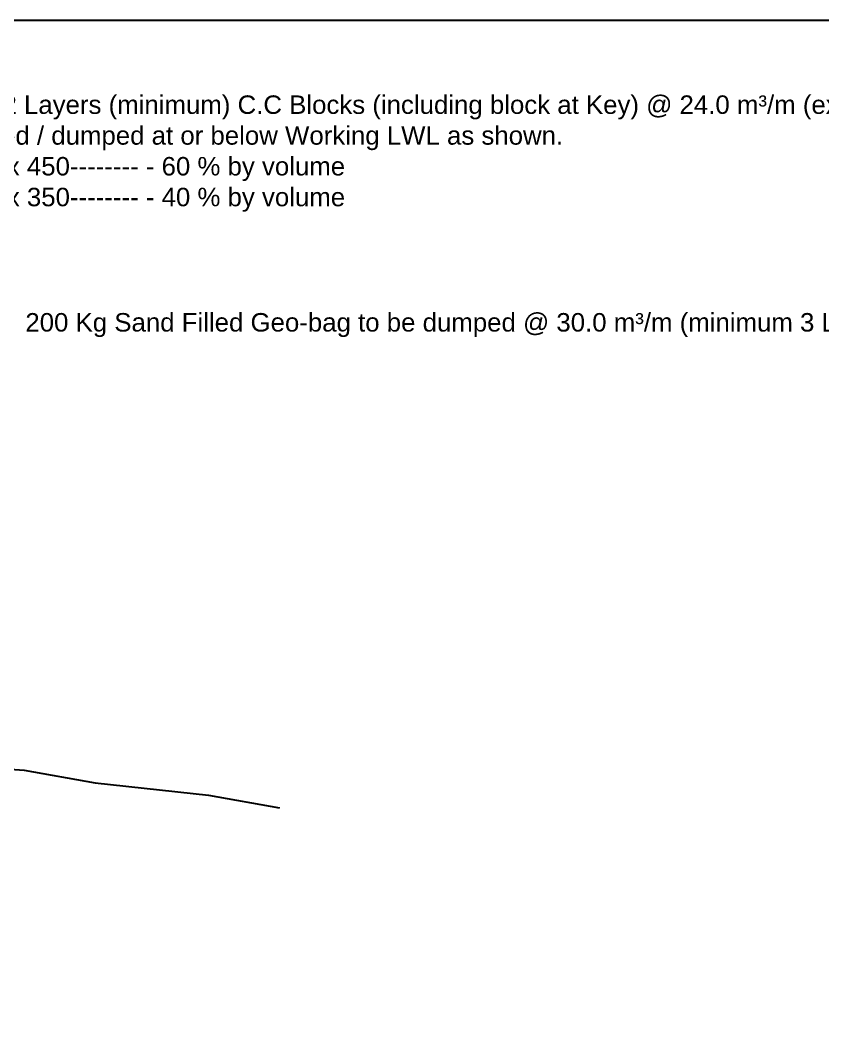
# Model space of a CAD drawing. Header units: inches. Extents: x 66615 to 414904, y -29123 to 90068.
# Drawn here: x 141668 to 144216, y 76529 to 79737 of the extents above; entities that cross this region are included whole.
import ezdxf

# ---------------------------------------------------------------- set-up
doc = ezdxf.new("R2010")
doc.units = ezdxf.units.IN
doc.header["$LTSCALE"] = 7
doc.header["$MEASUREMENT"] = 0
doc.layers.add('Existing_Bed_Level for Xsection', color=7, linetype='Continuous', lineweight=25)
doc.styles.get("Standard").update_dxf_attribs({"font": 'arial.ttf'})

msp = doc.modelspace()

# ---------------------------------------------------------------- linework, layer by layer
msp.add_lwpolyline([(137575.75902, 79736.68441), (147575.75902, 79736.68441), (147575.75902, 72665.68441), (137575.75902, 72665.68441)], close=True)
at = {"layer": 'Existing_Bed_Level for Xsection'}
msp.add_lwpolyline([(138520.41501, 78312.90057), (138665.75902, 78274.38441), (138890.75902, 78231.18441), (139025.75902, 78216.33441), (139160.75902, 78205.98441), (139250.75902, 78205.53441), (139385.75902, 78163.23441), (139790.75902, 78047.58441), (139925.75902, 77974.68441), (140015.75902, 77887.38441), (140195.75902, 77800.53441), (140330.75902, 77713.68441), (140555.75902, 77626.38441), (140735.75902, 77539.53441), (140915.75902, 77452.23441), (141095.75902, 77404.08441), (141275.75902, 77388.33441), (141410.75902, 77375.28441), (141680.75902, 77356.38441), (141905.75902, 77316.33441), (142265.75902, 77276.28441), (142490.75902, 77236.68441)], dxfattribs=at)

# ---------------------------------------------------------------- texts
at = {"color": 0, "linetype": 'Continuous', "lineweight": -3, "ltscale": 0.5, "char_height": 58.6325814, "attachment_point": 1}
for s, insert, width in [(' Assorted 2 Layers (minimum) C.C Blocks (including block at Key) @ 24.0 m³/m (excluding void) to be Placed / dumped at or below Working LWL as shown. \\P{\\C256;450 x 450 x 450-------- - 60 % by volume^J350 x 350 x 350-------- - 40 % by volume}', (141242.8873, 79497.98031), 3473.7105539), ('200 Kg Sand Filled Geo-bag to be dumped @ 30.0 m³/m ({\\C7;minimum} 3 Layer as shown).', (141684.26297, 78807.04638), 3325.0731678)]:
    msp.add_mtext(s, dxfattribs=dict(at, insert=insert, width=width))

doc.saveas('drawing.dxf')
